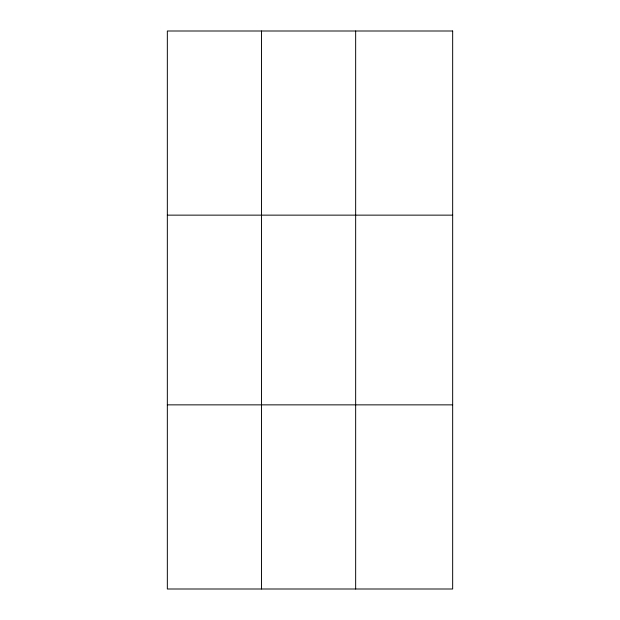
<?xml version="1.0" encoding="UTF-8"?>
<svg xmlns="http://www.w3.org/2000/svg" width="620" height="620" viewBox="0 0 620 620"><rect width="100%" height="100%" fill="white"/><g stroke="black" fill="none" stroke-linecap="round" stroke-linejoin="round"><path stroke-width="0.93" d="M261.493 589L261.493 31M355.655 589L355.655 31M167.338 215.14L452.662 215.14M167.338 404.86L452.662 404.86M452.662 31L452.662 589L167.338 589L167.338 31L452.662 31"/></g></svg>
